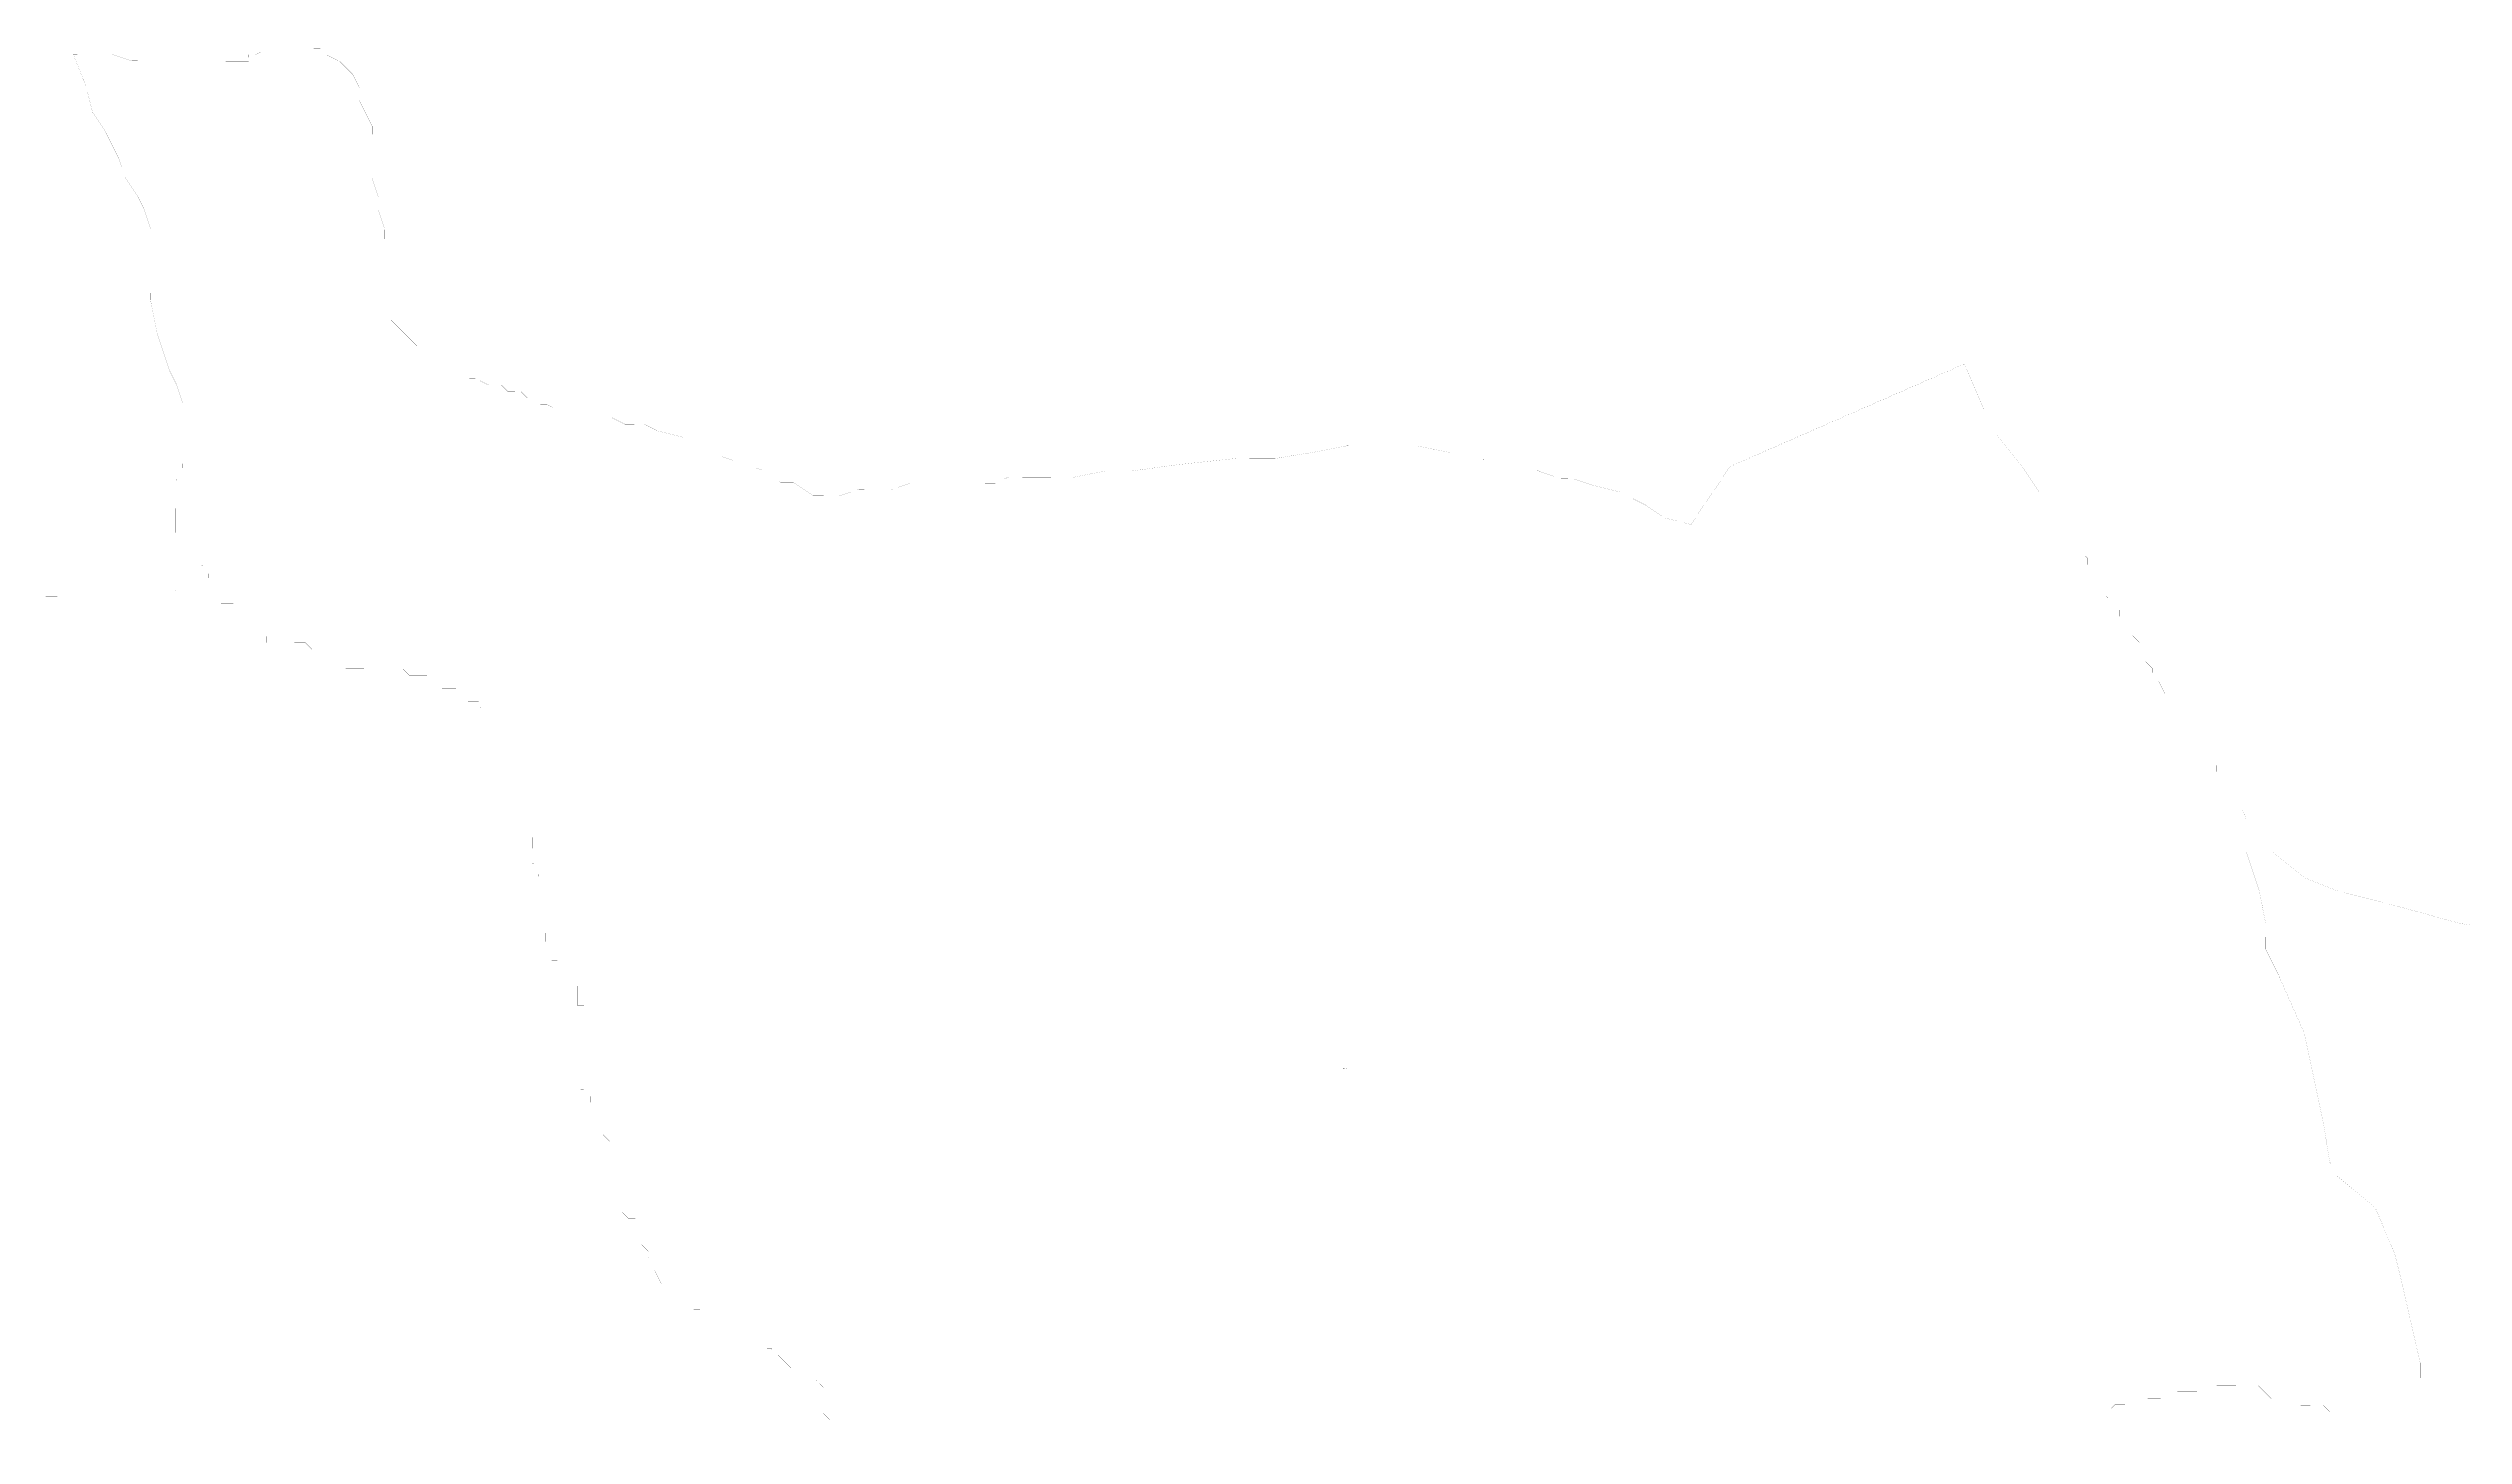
# Model space of a CAD drawing. Header units: metres. Extents: x 561401 to 594056, y 8460144 to 8508504.
# Drawn here: x 581632 to 588533, y 8504540 to 8508504 of the extents above; entities that cross this region are included whole.
import ezdxf
from ezdxf.enums import TextEntityAlignment as Align

# ---------------------------------------------------------------- set-up
doc = ezdxf.new("R2010")
doc.units = ezdxf.units.M
doc.layers.add('1.2. BASE GRAFICA SUNARP', color=150, linetype='Continuous')
doc.layers.add('1.3 ETIQUETA P.E. Y U.C.', color=1, linetype='Continuous')
doc.styles.add('Arial', font='arial.ttf', dxfattribs={"height": 1})

msp = doc.modelspace()

# ---------------------------------------------------------------- linework, layer by layer
at = {"layer": '1.2. BASE GRAFICA SUNARP', "color": 64, "linetype": 'Continuous', "lineweight": -3, "const_width": 0.2}
for points in [[(588407.6, 8504423.2), (588408.3, 8504637.6), (588408.7, 8504748.4), (588353.7, 8504988.6), (588335.4, 8505062.5), (588280.1, 8505191.9), (588168.9, 8505284.5), (588150.5, 8505321.5), (588132.3, 8505432.3), (588077.4, 8505691), (588003.6, 8505857.3), (587966.7, 8505931.3), (587967, 8506005.2), (587948.7, 8506097.5), (587911.9, 8506208.4), (587912.2, 8506300.7), (587901.6, 8506326.3), (587901.7, 8506344.7), (587901.7, 8506363.2), (587883.2, 8506363.3), (587883.2, 8506381.7), (587864.7, 8506400.2), (587846.2, 8506418.8), (587827.7, 8506437.3), (587827.7, 8506455.7), (587809.2, 8506474.3), (587790.7, 8506492.8), (587772.2, 8506511.3), (587772.3, 8506529.8), (587753.7, 8506548.3), (587735.2, 8506548.3), (587735.2, 8506566.8), (587716.7, 8506585.3), (587716.8, 8506603.8), (587698.2, 8506622.3), (587679.7, 8506640.8), (587679.8, 8506659.3), (587661.3, 8506696.3), (587642.8, 8506714.8), (587642.9, 8506733.3), (587624.4, 8506751.8), (587624.4, 8506770.2), (587624.5, 8506788.7), (587605.9, 8506788.8), (587606, 8506807.2), (587587.4, 8506825.8), (587587.5, 8506844.2), (587569, 8506862.7), (587550.5, 8506881.3), (587550.5, 8506899.7), (587532, 8506918.2), (587513.5, 8506936.8), (587513.6, 8506955.2), (587495.1, 8506992.2), (587476.6, 8507010.7), (587458.1, 8507029.3), (587458.1, 8507047.7), (587421.1, 8507084.8), (587347.1, 8507195.8), (587273.2, 8507306.8), (587199.2, 8507399.3), (587162.3, 8507473.3), (587106.9, 8507602.7), (586437.1, 8507309.5), (586325.1, 8507143.7), (586250.9, 8507162.4), (586195.3, 8507199.5), (586158.2, 8507218.1), (586121.1, 8507236.7), (586046.8, 8507255.4), (585991.1, 8507274), (585954, 8507274.2), (585898.3, 8507292.8), (585861.2, 8507311.4), (585824.1, 8507330), (585786.9, 8507330.1), (585731.2, 8507330.3), (585675.5, 8507348.9), (585638.4, 8507349), (585545.5, 8507367.8), (585489.8, 8507368), (585434.1, 8507368.1), (585396.9, 8507368.3), (585341.2, 8507368.4), (585248.2, 8507350.3), (585136.7, 8507332.2), (585025.2, 8507332.5), (584858, 8507314.6), (584727.8, 8507296.6), (584653.5, 8507296.8), (584560.6, 8507278.6), (584486.3, 8507278.9), (584430.5, 8507279), (584374.8, 8507279.2), (584337.6, 8507260.9), (584319, 8507260.9), (584281.8, 8507261.1), (584244.7, 8507261.2), (584207.5, 8507261.3), (584151.8, 8507261.5), (584096, 8507261.6), (584040.3, 8507243.4), (583984.5, 8507243.5), (583947.4, 8507243.7), (583891.6, 8507225.4), (583817.3, 8507225.6), (583761.6, 8507262.7), (583724.5, 8507262.8), (583668.9, 8507299.9), (583613.2, 8507318.6), (583557.5, 8507337.2), (583520.4, 8507355.8), (583483.3, 8507374.3), (583446.2, 8507392.9), (583371.9, 8507411.6), (583334.8, 8507430.2), (583279.1, 8507430.4), (583242, 8507448.9), (583186.3, 8507449.1), (583167.7, 8507449.2), (583130.5, 8507449.3), (583112, 8507467.8), (583093.4, 8507467.9), (583056.3, 8507486.5), (583037.8, 8507486.5), (583000.7, 8507505.1), (582982.1, 8507523.6), (582945, 8507523.7), (582926.5, 8507542.2), (582889.3, 8507542.4), (582852.2, 8507560.9), (582833.6, 8507561), (582815.1, 8507579.5), (582796.6, 8507598), (582759.5, 8507616.6), (582722.4, 8507635.2), (582685.3, 8507653.8), (582666.8, 8507672.3), (582648.2, 8507690.8), (582611.2, 8507727.8), (582592.7, 8507764.8), (582592.8, 8507783.3), (582592.9, 8507820.2), (582593, 8507838.7), (582593, 8507857.1), (582593.1, 8507875.6), (582593.1, 8507894), (582593.2, 8507912.5), (582593.2, 8507931), (582593.3, 8507949.4), (582593.4, 8507986.4), (582575, 8508041.8), (582575.1, 8508078.7), (582556.7, 8508134.2), (582557, 8508208), (582557.2, 8508281.9), (582538.7, 8508318.8), (582520.3, 8508355.8), (582520.4, 8508392.7), (582501.9, 8508429.7), (582483.4, 8508448.2), (582464.9, 8508466.8), (582427.8, 8508485.3), (582409.2, 8508503.9), (582372.1, 8508504), (582334.9, 8508504.1), (582316.3, 8508504.1), (582297.8, 8508504.2), (582279.2, 8508504.3), (582260.6, 8508504.3), (582223.4, 8508486), (582204.8, 8508486), (582204.7, 8508467.6), (582186.2, 8508467.6), (582167.6, 8508467.7), (582149, 8508467.7), (582130.4, 8508467.8), (582093.3, 8508467.9), (582074.7, 8508468), (582056.1, 8508468), (582037.5, 8508468.1), (582019, 8508468.1), (582000.4, 8508468.2), (581981.8, 8508468.3), (581963.2, 8508468.3), (581944.6, 8508468.4), (581926.1, 8508468.4), (581888.9, 8508468.5), (581870.3, 8508468.6), (581814.6, 8508487.2), (581758.9, 8508487.4), (581703.2, 8508487.6), (581740, 8508395.2), (581758.4, 8508321.2), (581795.4, 8508265.7), (581832.3, 8508191.8), (581850.7, 8508136.3), (581887.7, 8508080.8), (581906.2, 8508043.9), (581924.6, 8507988.4), (581924.5, 8507951.5), (581924.3, 8507896.1), (581924.2, 8507859.2), (581924.1, 8507822.3), (581923.9, 8507785.3), (581942.2, 8507693), (581960.6, 8507637.5), (581979.1, 8507582.1), (581997.5, 8507545.1), (582015.9, 8507489.7), (582015.8, 8507434.3), (582015.6, 8507378.9), (582015.4, 8507305.1), (581996.7, 8507268.2), (581996.4, 8507194.4), (581996.3, 8507157.4), (581996.2, 8507120.5), (582014.7, 8507102), (582033.3, 8507083.5), (582051.8, 8507065), (582070.3, 8507046.4), (582070.2, 8507028), (582088.8, 8507009.5), (582088.7, 8506991), (582107.3, 8506991), (582107.2, 8506972.5), (582107.2, 8506954), (582125.7, 8506954), (582125.7, 8506935.5), (582125.6, 8506917.1), (582144.2, 8506917), (582162.8, 8506916.9), (582162.7, 8506898.5), (582181.3, 8506898.4), (582181.3, 8506880), (582181.2, 8506861.5), (582199.8, 8506861.4), (582218.4, 8506861.4), (582218.3, 8506842.9), (582236.8, 8506824.4), (582255.4, 8506824.3), (582255.3, 8506805.9), (582273.9, 8506805.8), (582292.5, 8506805.8), (582311.1, 8506805.7), (582329.7, 8506805.7), (582348.2, 8506805.6), (582366.8, 8506805.5), (582385.3, 8506787), (582403.9, 8506787), (582422.4, 8506768.4), (582440.9, 8506749.9), (582459.5, 8506749.9), (582459.5, 8506731.4), (582478, 8506731.4), (582496.6, 8506731.3), (582515.2, 8506731.2), (582533.8, 8506731.2), (582552.4, 8506749.6), (582570.9, 8506731.1), (582589.5, 8506731), (582608.1, 8506730.9), (582626.7, 8506730.9), (582645.3, 8506730.8), (582663.8, 8506712.3), (582682.4, 8506712.3), (582700.9, 8506712.2), (582719.5, 8506712.1), (582719.4, 8506693.7), (582738, 8506693.6), (582756.6, 8506693.6), (582756.5, 8506675.1), (582775.1, 8506675), (582793.7, 8506675), (582812.3, 8506674.9), (582812.2, 8506656.5), (582830.8, 8506656.4), (582830.7, 8506637.9), (582849.3, 8506637.9), (582867.9, 8506637.8), (582867.8, 8506619.4), (582886.4, 8506600.9), (582904.9, 8506582.3), (582923.5, 8506582.3), (582923.4, 8506563.8), (582923.3, 8506545.4), (582923.3, 8506526.9), (582941.8, 8506508.4), (582941.8, 8506489.9), (582960.3, 8506471.4), (582960.2, 8506452.9), (582978.8, 8506452.9), (582978.7, 8506434.4), (582978.7, 8506416), (582978.6, 8506397.5), (582978.6, 8506379), (582978.5, 8506360.6), (582978.4, 8506342.1), (582978.4, 8506323.7), (582978.3, 8506305.2), (582996.9, 8506305.1), (582996.9, 8506286.7), (582996.8, 8506268.2), (583015.3, 8506249.7), (583015.3, 8506231.2), (583015.2, 8506212.8), (583015.1, 8506194.3), (583015.1, 8506175.9), (583033.7, 8506175.8), (583033.6, 8506157.3), (583033.5, 8506138.9), (583052.1, 8506120.4), (583052, 8506101.9), (583052, 8506083.4), (583051.9, 8506065), (583051.8, 8506046.5), (583051.8, 8506028.1), (583051.7, 8506009.6), (583051.7, 8505991.1), (583051.6, 8505972.7), (583051.5, 8505954.2), (583070.1, 8505935.7), (583070, 8505917.2), (583069.9, 8505898.8), (583088.5, 8505898.7), (583088.5, 8505880.3), (583107, 8505861.7), (583106.9, 8505843.3), (583125.5, 8505843.2), (583125.5, 8505824.8), (583144, 8505824.7), (583144, 8505806.3), (583143.9, 8505787.8), (583143.9, 8505769.3), (583162.4, 8505769.3), (583162.4, 8505750.8), (583162.3, 8505732.4), (583162.3, 8505713.9), (583162.2, 8505695.4), (583162.1, 8505677), (583162.1, 8505658.5), (583143.5, 8505640.1), (583143.4, 8505621.7), (583143.3, 8505603.2), (583143.3, 8505584.7), (583143.2, 8505566.3), (583143.2, 8505547.8), (583143.1, 8505529.4), (583161.7, 8505529.3), (583161.6, 8505510.8), (583180.2, 8505510.8), (583180.1, 8505492.3), (583198.7, 8505473.8), (583198.5, 8505436.9), (583217.1, 8505418.4), (583217, 8505399.9), (583235.5, 8505381.4), (583235.5, 8505362.9), (583254, 8505344.4), (583253.9, 8505325.9), (583253.9, 8505307.5), (583253.8, 8505289), (583253.8, 8505270.6), (583253.7, 8505252.1), (583253.6, 8505233.6), (583253.6, 8505215.2), (583272.1, 8505196.7), (583272, 8505178.2), (583290.6, 8505159.7), (583309.1, 8505159.6), (583309.1, 8505141.2), (583309, 8505122.7), (583327.5, 8505104.2), (583327.5, 8505085.7), (583346, 8505067.2), (583345.9, 8505048.8), (583364.5, 8505030.2), (583364.4, 8505011.8), (583382.9, 8504974.8), (583401.4, 8504956.3), (583419.9, 8504937.8), (583438.4, 8504919.3), (583457, 8504919.2), (583475.5, 8504900.7), (583494.1, 8504900.6), (583512.6, 8504882.1), (583512.6, 8504863.6), (583531.1, 8504845.1), (583531, 8504826.7), (583549.6, 8504826.6), (583568.1, 8504808.1), (583586.7, 8504808), (583605.3, 8504808), (583623.8, 8504807.9), (583642.4, 8504789.4), (583660.9, 8504789.3), (583679.5, 8504789.3), (583698.1, 8504789.2), (583698, 8504770.8), (583716.6, 8504770.7), (583735.1, 8504752.2), (583753.7, 8504733.7), (583772.2, 8504733.6), (583790.8, 8504733.5), (583809.4, 8504733.5), (583809.3, 8504715), (583827.9, 8504715), (583827.8, 8504696.5), (583846.4, 8504678), (583846.3, 8504659.5), (583846.2, 8504641.1), (583846.2, 8504622.6), (583846.1, 8504604.2), (583864.6, 8504585.6), (583864.5, 8504548.7), (583883, 8504530.2)], [(583883, 8504530.2), (583864.5, 8504548.7), (583864.6, 8504585.6), (583846.1, 8504604.2), (583846.2, 8504622.6), (583846.2, 8504641.1), (583846.3, 8504659.5), (583846.4, 8504678), (583827.8, 8504696.5), (583827.9, 8504715), (583809.3, 8504715), (583809.4, 8504733.5), (583790.8, 8504733.5), (583772.2, 8504733.6), (583753.7, 8504733.7), (583735.1, 8504752.2), (583716.6, 8504770.7), (583698, 8504770.8), (583698.1, 8504789.2), (583679.5, 8504789.3), (583660.9, 8504789.3), (583642.4, 8504789.4), (583623.8, 8504807.9), (583605.3, 8504808), (583586.7, 8504808), (583568.1, 8504808.1), (583549.6, 8504826.6), (583531, 8504826.7), (583531.1, 8504845.1), (583512.6, 8504863.6), (583512.6, 8504882.1), (583494.1, 8504900.6), (583475.5, 8504900.7), (583457, 8504919.2), (583438.4, 8504919.3), (583419.9, 8504937.8), (583401.4, 8504956.3), (583382.9, 8504974.8), (583364.4, 8505011.8), (583364.5, 8505030.2), (583345.9, 8505048.8), (583346, 8505067.2), (583327.5, 8505085.7), (583327.5, 8505104.2), (583309, 8505122.7), (583309.1, 8505141.2), (583309.1, 8505159.6), (583290.6, 8505159.7), (583272, 8505178.2), (583272.1, 8505196.7), (583253.6, 8505215.2), (583253.6, 8505233.6), (583253.7, 8505252.1), (583253.8, 8505270.6), (583253.8, 8505289), (583253.9, 8505307.5), (583253.9, 8505325.9), (583254, 8505344.4), (583235.5, 8505362.9), (583235.5, 8505381.4), (583217, 8505399.9), (583217.1, 8505418.4), (583198.5, 8505436.9), (583198.7, 8505473.8), (583180.1, 8505492.3), (583180.2, 8505510.8), (583161.6, 8505510.8), (583161.7, 8505529.3), (583143.1, 8505529.4), (583143.2, 8505547.8), (583143.2, 8505566.3), (583143.3, 8505584.7), (583143.3, 8505603.2), (583143.4, 8505621.7), (583143.5, 8505640.1), (583162.1, 8505658.5), (583162.1, 8505677), (583162.2, 8505695.4), (583162.3, 8505713.9), (583162.3, 8505732.4), (583162.4, 8505750.8), (583162.4, 8505769.3), (583143.9, 8505769.3), (583143.9, 8505787.8), (583144, 8505806.3), (583144, 8505824.7), (583125.5, 8505824.8), (583125.5, 8505843.2), (583106.9, 8505843.3), (583107, 8505861.7), (583088.5, 8505880.3), (583088.5, 8505898.7), (583069.9, 8505898.8), (583070, 8505917.2), (583070.1, 8505935.7), (583051.5, 8505954.2), (583051.6, 8505972.7), (583051.7, 8505991.1), (583051.7, 8506009.6), (583051.8, 8506028.1), (583051.8, 8506046.5), (583051.9, 8506065), (583052, 8506083.4), (583052, 8506101.9), (583052.1, 8506120.4), (583033.5, 8506138.9), (583033.6, 8506157.3), (583033.7, 8506175.8), (583015.1, 8506175.9), (583015.1, 8506194.3), (583015.2, 8506212.8), (583015.3, 8506231.2), (583015.3, 8506249.7), (582996.8, 8506268.2), (582996.9, 8506286.7), (582996.9, 8506305.1), (582978.3, 8506305.2), (582978.4, 8506323.7), (582978.4, 8506342.1), (582978.5, 8506360.6), (582978.6, 8506379), (582978.6, 8506397.5), (582978.7, 8506416), (582978.7, 8506434.4), (582978.8, 8506452.9), (582960.2, 8506452.9), (582960.3, 8506471.4), (582941.8, 8506489.9), (582941.8, 8506508.4), (582923.3, 8506526.9), (582923.3, 8506545.4), (582923.4, 8506563.8), (582923.5, 8506582.3), (582904.9, 8506582.3), (582886.4, 8506600.9), (582867.8, 8506619.4), (582867.9, 8506637.8), (582849.3, 8506637.9), (582830.7, 8506637.9), (582830.8, 8506656.4), (582812.2, 8506656.5), (582812.3, 8506674.9), (582793.7, 8506675), (582775.1, 8506675), (582756.5, 8506675.1), (582756.6, 8506693.6), (582738, 8506693.6), (582719.4, 8506693.7), (582719.5, 8506712.1), (582700.9, 8506712.2), (582682.4, 8506712.3), (582663.8, 8506712.3), (582645.3, 8506730.8), (582626.7, 8506730.9), (582608.1, 8506730.9), (582589.5, 8506731), (582570.9, 8506731.1), (582552.4, 8506749.6), (582533.8, 8506731.2), (582515.2, 8506731.2), (582496.6, 8506731.3), (582478, 8506731.4), (582459.5, 8506731.4), (582459.5, 8506749.9), (582440.9, 8506749.9), (582422.4, 8506768.4), (582403.9, 8506787), (582385.3, 8506787), (582366.8, 8506805.5), (582348.2, 8506805.6), (582329.7, 8506805.7), (582311.1, 8506805.7), (582292.5, 8506805.8), (582273.9, 8506805.8), (582255.3, 8506805.9), (582255.4, 8506824.3), (582236.8, 8506824.4), (582218.3, 8506842.9), (582218.4, 8506861.4), (582199.8, 8506861.4), (582181.2, 8506861.5), (582181.3, 8506880), (582181.3, 8506898.4), (582162.7, 8506898.5), (582162.8, 8506916.9), (582144.2, 8506917), (582125.6, 8506917.1), (582125.7, 8506935.5), (582125.7, 8506954), (582107.2, 8506954), (582107.2, 8506972.5), (582070.1, 8506972.6), (582051.5, 8506972.7), (582032.9, 8506972.7), (582014.3, 8506972.8), (581995.7, 8506954.4), (581977.1, 8506954.4), (581921.4, 8506954.6), (581884.2, 8506954.7), (581847.1, 8506954.8), (581828.4, 8506936.4), (581791.3, 8506936.5), (581772.7, 8506936.6), (581754.1, 8506936.7), (581735.5, 8506936.7), (581698.4, 8506936.8), (581661.2, 8506936.9), (581624.1, 8506937.1)], [(588654.3, 8505984.4), (588524.3, 8506003.3), (588320.1, 8506059.4), (588171.6, 8506096.8), (588078.9, 8506134), (587986.2, 8506208.2), (587930.7, 8506263.7), (587912.2, 8506300.7), (587911.9, 8506208.4), (587948.7, 8506097.5), (587967, 8506005.2), (587966.7, 8505931.3), (588003.6, 8505857.3), (588077.4, 8505691), (588132.3, 8505432.3), (588150.5, 8505321.5), (588168.9, 8505284.5), (588280.1, 8505191.9), (588335.4, 8505062.5), (588353.7, 8504988.6), (588408.7, 8504748.4), (588408.3, 8504637.6), (588407.5, 8504416.1)], [(587462.6, 8504537.1), (587462.6, 8504555.5), (587481.2, 8504555.5), (587481.3, 8504573.9), (587481.3, 8504592.4), (587499.9, 8504592.3), (587518.5, 8504610.7), (587537.2, 8504629.1), (587555.7, 8504629.1), (587574.3, 8504629), (587592.9, 8504628.9), (587611.5, 8504628.9), (587630.1, 8504647.3), (587648.7, 8504647.2), (587667.3, 8504647.2), (587685.9, 8504665.6), (587704.5, 8504665.5), (587723.1, 8504665.4), (587741.6, 8504665.4), (587760.2, 8504665.3), (587778.8, 8504665.2), (587797.4, 8504665.2), (587816, 8504683.6), (587834.6, 8504683.5), (587871.7, 8504683.4), (587890.3, 8504683.3), (587908.9, 8504683.3), (587927.5, 8504683.2), (587946, 8504683.2), (587964.6, 8504664.6), (587983.1, 8504646.1), (588001.7, 8504646), (588001.6, 8504627.6), (588020.2, 8504627.5), (588038.8, 8504627.5), (588057.3, 8504627.4), (588075.9, 8504627.3), (588094.5, 8504627.3), (588094.5, 8504645.7), (588113.1, 8504645.7), (588131.7, 8504645.6), (588131.6, 8504627.2), (588150.2, 8504608.6), (588168.7, 8504608.6), (588187.2, 8504590.1), (588205.8, 8504571.5), (588224.3, 8504571.5), (588224.3, 8504553), (588242.8, 8504534.5)]]:
    msp.add_lwpolyline(points, dxfattribs=at)

# ---------------------------------------------------------------- texts
at = {"layer": '1.3 ETIQUETA P.E. Y U.C.', "color": 1, "linetype": 'ByBlock', "lineweight": 13, "style": 'Arial'}
msp.add_text('40031709', height=2.5, dxfattribs=at).set_placement((585337.9, 8505588.7), align=Align.MIDDLE_CENTER)

doc.saveas('drawing.dxf')
